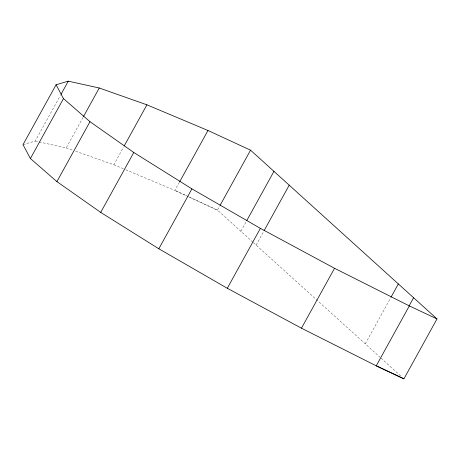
<?xml version="1.0" encoding="UTF-8"?>
<svg xmlns="http://www.w3.org/2000/svg" width="460" height="460" viewBox="0 0 460 460"><rect width="100%" height="100%" fill="white"/><g stroke="black" fill="none" stroke-linecap="round" stroke-linejoin="round"><path stroke-width="0.34" stroke-dasharray="2.3 1.72" d="M23 144.693L35.207 141.076L60.358 95.513M35.207 141.076L66.188 147.913L83.07 117.329M75.584 151.231L113.838 164.737L123.481 147.263M179.383 182.298L174.903 190.411L124.344 169.153M252.983 242.224L217.476 210.088L219.886 205.718M240.873 231.271L246.387 221.283M256.139 245.082L263.718 231.351M365.263 343.85L390.758 297.66M66.188 147.913L72.898 150.282M113.838 164.737L123.688 168.877M217.476 210.088L174.903 190.411L187.91 196.472M188.56 196.771L217.827 210.41M253.506 242.702L379.994 357.184M381.047 358.139L401.022 376.211"/><path stroke-width="0.69" d="M56.074 84.778L23 144.693L30.406 158.522L56.913 181.614L100.717 212.399L158.832 248.785L227.303 288.282L301.461 328.198L376.245 365.827L403.926 378.839L437 318.924L250.55 150.173L207.977 130.49L146.912 104.823L99.262 87.998L68.281 81.161L56.074 84.778L63.48 98.607L89.987 121.699L133.791 152.484L191.912 188.864L260.377 228.361L334.535 268.283L409.325 305.911L437 318.924M61.048 94.265L68.281 81.161M30.406 158.522L63.48 98.607M83.415 116.708L99.262 87.998M56.913 181.614L89.987 121.699M124.171 146.015L146.912 104.823M100.717 212.399L133.791 152.484M179.728 181.671L207.977 130.49M158.832 248.785L191.912 188.864M220.231 205.097L250.55 150.173M246.732 220.656L273.953 171.356M227.303 288.282L260.377 228.361M264.063 230.73L289.214 185.167M301.461 328.198L334.535 268.283M391.103 297.039L398.337 283.929M409.118 305.86L413.597 297.747M409.325 305.911L376.245 365.827L403.926 378.839"/></g></svg>
